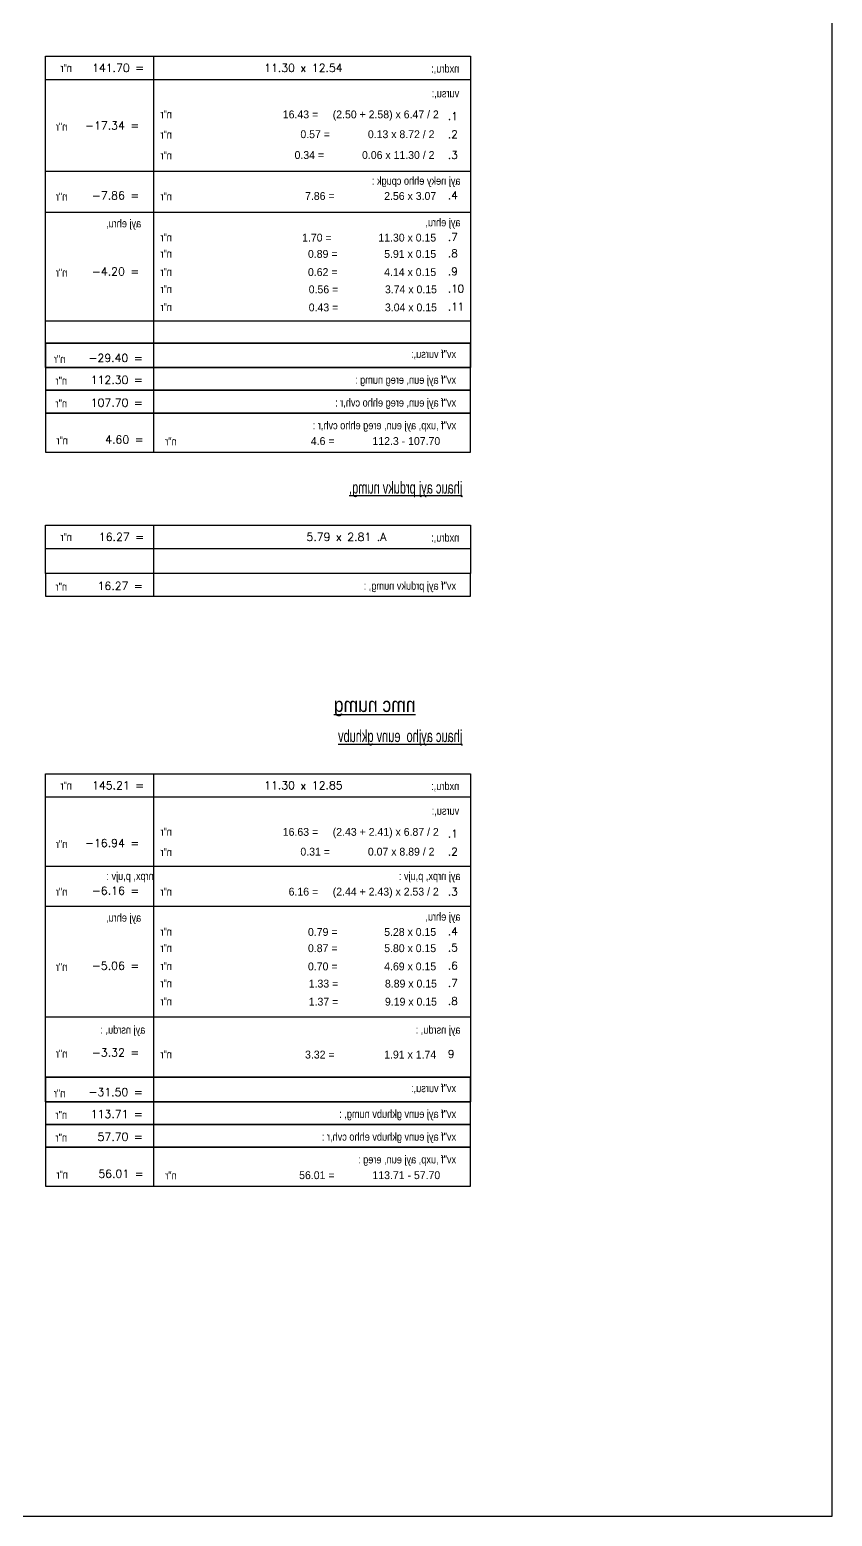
# Model space of a CAD drawing. Header units: millimetres. Extents: x -16827 to 578743, y -172057 to -159444.
# Drawn here: x -11128 to -8922, y -166481 to -162394 of the extents above; entities that cross this region are included whole.
import ezdxf
from ezdxf.enums import TextEntityAlignment as Align

# ---------------------------------------------------------------- set-up
doc = ezdxf.new("R2010")
doc.units = ezdxf.units.MM
doc.header["$LTSCALE"] = 50
doc.header["$MEASUREMENT"] = 0
for name, color, linetype in [('A-Anno-Dim 100', 9, 'CONTINUOUS'), ('A-View 4', 8, 'CONTINUOUS'), ('DIM', 53, 'CONTINUOUS')]:
    doc.layers.add(name, color=color, linetype=linetype)
doc.styles.add('A', font='txt', dxfattribs={"height": 0.18})
doc.styles.add('MGIL', font='michal_m.shx')
doc.styles.add('ROMANS', font='ROMANS.shx')
doc.styles.add('TECHNO_M', font='TECHNO_M.SHX')

msp = doc.modelspace()

# ---------------------------------------------------------------- linework, layer by layer
at = {"layer": 'A-View 4'}
for p, q in [((-10787.3, -162467.5), (-10787.3, -163555.3)), ((-11084.5, -162531.2), (-9916.1, -162531.2)), ((-11084.5, -162782.9), (-9916.1, -162782.9)), ((-11084.5, -162895.5), (-9916.1, -162895.5)), ((-11084.5, -162895.5), (-9916.1, -162895.5)), ((-11084.5, -162895.5), (-9916.1, -162895.5)), ((-11084.5, -162895.5), (-9916.1, -162895.5)), ((-11084.5, -163194.6), (-9916.1, -163194.6)), ((-11084.5, -163194.6), (-9916.1, -163194.6)), ((-11084.5, -163194.6), (-9916.1, -163194.6)), ((-11084.5, -163194.6), (-9916.1, -163194.6)), ((-11084.5, -163256), (-9916.1, -163256)), ((-11084.5, -163322.3), (-11084.5, -163323.1)), ((-11084.5, -163323.1), (-9916.1, -163323.1)), ((-10787.3, -163756.7), (-10787.3, -163951.9)), ((-11084.5, -163820.4), (-9916.1, -163820.4)), ((-10787.3, -164439.6), (-10787.3, -165403.5)), ((-11084.5, -164503.3), (-9916.1, -164503.3)), ((-10787.3, -164503.3), (-10787.3, -165573.3)), ((-11084.5, -164694), (-9916.1, -164694)), ((-11084.5, -164803.9), (-9916.1, -164803.9)), ((-11084.5, -164803.9), (-9916.1, -164803.9)), ((-11084.5, -164803.9), (-9916.1, -164803.9)), ((-11084.5, -164803.9), (-9916.1, -164803.9)), ((-11084.5, -164803.9), (-9916.1, -164803.9)), ((-11084.5, -165107.4), (-9916.1, -165107.4)), ((-11084.5, -165107.4), (-9916.1, -165107.4)), ((-11084.5, -165273.9), (-9916.1, -165273.9)), ((-11084.5, -165340.2), (-11084.5, -165341)), ((-11084.5, -165341), (-9916.1, -165341))]:
    msp.add_line(p, q, dxfattribs=at)
for points in [[(-11084.5, -163323.1), (-11084.5, -162467.5), (-9916.1, -162467.5), (-9916.1, -163323.1), (-11084.5, -163323.1)], [(-11084.5, -163889.3), (-11084.5, -163756.7), (-9916.1, -163756.7), (-9916.1, -163889.3), (-11084.5, -163889.3)], [(-11084.5, -165341), (-11084.5, -164439.6), (-9916.1, -164439.6), (-9916.1, -165341), (-11084.5, -165341)]]:
    msp.add_lwpolyline(points, dxfattribs=at)
for points in [[(-11084.5, -163385.6), (-9916.1, -163385.6), (-9916.1, -163256), (-11084.5, -163256)], [(-11084.5, -163448.2), (-9916.1, -163448.2), (-9916.1, -163385.6), (-11084.5, -163385.6)], [(-11084.5, -163555.3), (-9916.1, -163555.3), (-9916.1, -163448.2), (-11084.5, -163448.2)], [(-11084.5, -163951.9), (-9916.1, -163951.9), (-9916.1, -163889.3), (-11084.5, -163889.3)], [(-11084.5, -165403.5), (-9916.1, -165403.5), (-9916.1, -165273.9), (-11084.5, -165273.9)], [(-11084.5, -165403.5), (-9916.1, -165403.5), (-9916.1, -165341), (-11084.5, -165341)], [(-11084.5, -165466.1), (-9916.1, -165466.1), (-9916.1, -165403.5), (-11084.5, -165403.5)], [(-11084.5, -165573.3), (-9916.1, -165573.3), (-9916.1, -165466.1), (-11084.5, -165466.1)]]:
    msp.add_lwpolyline(points, close=True, dxfattribs=at)
at = {"layer": 'DIM'}
msp.add_lwpolyline([(-16464.7, -166480.6), (-8922, -166480.6), (-8922, -159443.8), (-16464.7, -159443.8)], close=True, dxfattribs=at)

# ---------------------------------------------------------------- texts
at = {"layer": 'A-Anno-Dim 100', "style": 'TECHNO_M', "text_generation_flag": 2}
for p in [(-11043.4, -162510.8), (-10768.5, -162637.9), (-11055.9, -162671.9), (-10768.5, -162693.8), (-10768.5, -162751), (-11055.9, -162864), (-10768.5, -162863.7), (-10768.5, -162976.3), (-10768.5, -163021), (-11055.9, -163073), (-10768.5, -163071), (-10768.5, -163118.4), (-10768.5, -163168), (-11061.3, -163310.7), (-11056.5, -163370.3), (-11056.5, -163432.8), (-11054.4, -163534.3), (-10755.2, -163536.9), (-11043.4, -163800), (-11056.5, -163936.5), (-11043.4, -164482.9), (-11055.9, -164644), (-10768.5, -164610.1), (-10768.5, -164665.9), (-11055.9, -164775.1), (-10768.5, -164774.8), (-10768.5, -164884.7), (-10768.5, -164929.4), (-11055.9, -164981.4), (-10768.5, -164979.4), (-10768.5, -165026.8), (-10768.5, -165076.4), (-11055.9, -165219.9), (-10768.5, -165221.8), (-11061.3, -165328.6), (-11056.5, -165388.2), (-11056.5, -165450.7), (-11054.4, -165552.2), (-10755.2, -165554.8)]:
    msp.add_text('n"r', height=22, dxfattribs=at).set_placement(p, align=Align.RIGHT)
at = {"layer": 'A-Anno-Dim 100'}
for s, height, style, p in [('141.70 =', 22, 'ROMANS', (-10813.2, -162510.4)), ('11.30 x 12.54', 22, 'ROMANS', (-10267.6, -162510.4)), ('16.43 =     (2.50 + 2.58) x 6.47 / 2', 21.6, 'A', (-10003.5, -162638)), ('-17.34 =', 22, 'ROMANS', (-10826.7, -162668.9)), ('0.57 =             0.13 x 8.72 / 2', 21.6, 'A', (-10015.3, -162692.5)), ('0.34 =             0.06 x 11.30 / 2', 21.6, 'A', (-10015.3, -162749.7)), ('-7.86 =', 22, 'ROMANS', (-10826.7, -162861)), ('7.86 =                 2.56 x 3.07', 21.6, 'A', (-10010.6, -162862.3)), ('1.70 =                11.30 x 0.15', 21.6, 'A', (-10010.6, -162976.8)), ('0.89 =                5.91 x 0.15', 21.6, 'A', (-10010.6, -163021.5)), ('-4.20 =', 22, 'ROMANS', (-10826.7, -163070)), ('0.62 =                4.14 x 0.15', 21.6, 'A', (-10010.6, -163071.5)), ('0.56 =                3.74 x 0.15', 21.6, 'A', (-10008.5, -163118.9)), ('0.43 =                3.04 x 0.15', 21.6, 'A', (-10008.5, -163168.5)), ('-29.40 =', 22, 'ROMANS', (-10817.1, -163307.7)), ('112.30 =', 22, 'ROMANS', (-10816.8, -163368)), ('107.70 =', 22, 'ROMANS', (-10816.8, -163430.6)), ('4.60 =', 22, 'ROMANS', (-10814.8, -163532)), ('4.6 =             112.3 - 107.70', 21.6, 'A', (-9999.5, -163535.9)), ('16.27 =', 22, 'ROMANS', (-10813.2, -163799.6)), ('5.79 x 2.81 .A ', 22, 'ROMANS', (-10132.4, -163799.6)), ('16.27 =', 22, 'ROMANS', (-10816.8, -163934.3)), ('145.21 =', 22, 'ROMANS', (-10813.2, -164482.5)), ('11.30 x 12.85', 22, 'ROMANS', (-10267.6, -164482.5)), ('-16.94 =', 22, 'ROMANS', (-10826.7, -164641)), ('16.63 =     (2.43 + 2.41) x 6.87 / 2', 21.6, 'A', (-10003.5, -164610.2)), ('0.31 =             0.07 x 8.89 / 2', 21.6, 'A', (-10015.3, -164664.6)), ('-6.16 =', 22, 'ROMANS', (-10826.7, -164772)), ('6.16 =     (2.44 + 2.43) x 2.53 / 2', 21.6, 'A', (-10003.5, -164774.5)), ('0.79 =                5.28 x 0.15', 21.6, 'A', (-10010.6, -164885.2)), ('0.87 =                5.80 x 0.15', 21.6, 'A', (-10010.6, -164929.9)), ('-5.06 =', 22, 'ROMANS', (-10826.7, -164978.3)), ('0.70 =                4.69 x 0.15', 21.6, 'A', (-10010.6, -164979.9)), ('1.33 =                8.89 x 0.15', 21.6, 'A', (-10008.5, -165027.2)), ('1.37 =                9.19 x 0.15', 21.6, 'A', (-10008.5, -165076.9)), ('-3.32 =', 22, 'ROMANS', (-10826.7, -165216.9)), ('3.32 =                 1.91 x 1.74', 21.6, 'A', (-10010.6, -165222.3)), ('-31.50 =', 22, 'ROMANS', (-10817.1, -165325.6)), ('113.71 =', 22, 'ROMANS', (-10816.8, -165385.9)), ('57.70 =', 22, 'ROMANS', (-10816.8, -165448.5)), ('56.01 =', 22, 'ROMANS', (-10814.8, -165550)), ('56.01 =             113.71 - 57.70', 21.6, 'A', (-9999.5, -165553.8))]:
    msp.add_text(s, height=height, dxfattribs=dict(at, style=style)).set_placement(p, align=Align.RIGHT)
at = {"layer": 'A-Anno-Dim 100', "style": 'TECHNO_M', "text_generation_flag": 2}
for s, p in [('nxdru,:', (-9947.3, -162512.3)), ('vursu,:', (-9947.3, -162580.2)), ('ayj neky ehho cpugk :', (-9943.7, -162820.6)), ('ayj ehru,', (-10821.4, -162937.7)), ('ayj ehru,', (-9943.7, -162934.8)), ('xv"f vursu,:', (-9955.8, -163296.8)), ('xv"f ayj eun, ereg numg : ', (-9955.8, -163367.7)), ('xv"f ayj eun, ereg ehho cvh,r : ', (-9955.8, -163430.3)), ('xv"f ,uxp, ayj eun, ereg ehho cvh,r : ', (-9955.8, -163492.8)), ('nxdru,:', (-9947.3, -163801.5)), ('xv"f ayj prdukv numg, : ', (-9955.8, -163933.9)), ('nxdru,:', (-9947.3, -164484.4)), ('vursu,:', (-9947.3, -164552.3)), (' nrpx, p,ujv :', (-10779.7, -164731.7)), ('ayj nrpx, p,ujv :', (-9943.7, -164731.7)), ('ayj ehru,', (-10821.4, -164846)), ('ayj ehru,', (-9943.7, -164843.2)), ('ayj nsrdu, :', (-10810.2, -165154)), ('ayj nsrdu, :', (-9943.7, -165154)), ('xv"f vursu,:', (-9955.8, -165314.7)), ('xv"f ayj eunv gkhubv numg, : ', (-9955.8, -165385.6)), ('xv"f ayj eunv gkhubv ehho cvh,r : ', (-9955.8, -165448.2)), ('xv"f ,uxp, ayj eun, ereg : ', (-9955.8, -165510.7))]:
    msp.add_text(s, height=22, dxfattribs=at).set_placement(p)
at = {"layer": 'A-Anno-Dim 100', "style": 'ROMANS'}
for s, height, p in [('.1', 21.26, (-9978.9, -162642.7)), ('.2', 21.26, (-9978.9, -162692.3)), ('.3', 21.26, (-9978.9, -162749.5)), ('.4', 21.26, (-9978.9, -162860.3)), ('.7', 21.26, (-9978.9, -162974.8)), ('.8', 21.26, (-9978.9, -163019.5)), ('.9', 21.26, (-9978.9, -163069.5)), ('.10', 21.26, (-9978.9, -163116.9)), ('.11', 21.26, (-9978.9, -163166.5)), ('.1', 21.26, (-9978.9, -164614.9)), ('.2', 21.26, (-9978.9, -164664.4)), ('.3', 21.26, (-9978.9, -164774.3)), ('.4', 21.26, (-9978.9, -164883.2)), ('.5', 21.26, (-9978.9, -164927.9)), ('.6', 21.26, (-9978.9, -164977.9)), ('.7', 21.26, (-9978.9, -165025.3)), ('.8', 21.26, (-9978.9, -165074.9)), ('9', 21.3, (-9978.9, -165220.3))]:
    msp.add_text(s, height=height, dxfattribs=at).set_placement(p)
at = {"layer": 'A-Anno-Dim 100', "style": 'TECHNO_M', "text_generation_flag": 2, "width": 0.8}
for s, p in [('%%Ujhauc ayj prdukv numg,', (-9939, -163669.5)), ('%%Ujhauc ayjho  eunv gkhubv', (-9939, -164352.4))]:
    msp.add_text(s, height=33, dxfattribs=at).set_placement(p)
at = {"layer": 'A-Anno-Dim 100', "style": 'MGIL', "text_generation_flag": 2, "width": 0.9}
msp.add_text('%%Unmc numg', height=40, dxfattribs=at).set_placement((-10292, -164269.8), align=Align.RIGHT)

doc.saveas('drawing.dxf')
